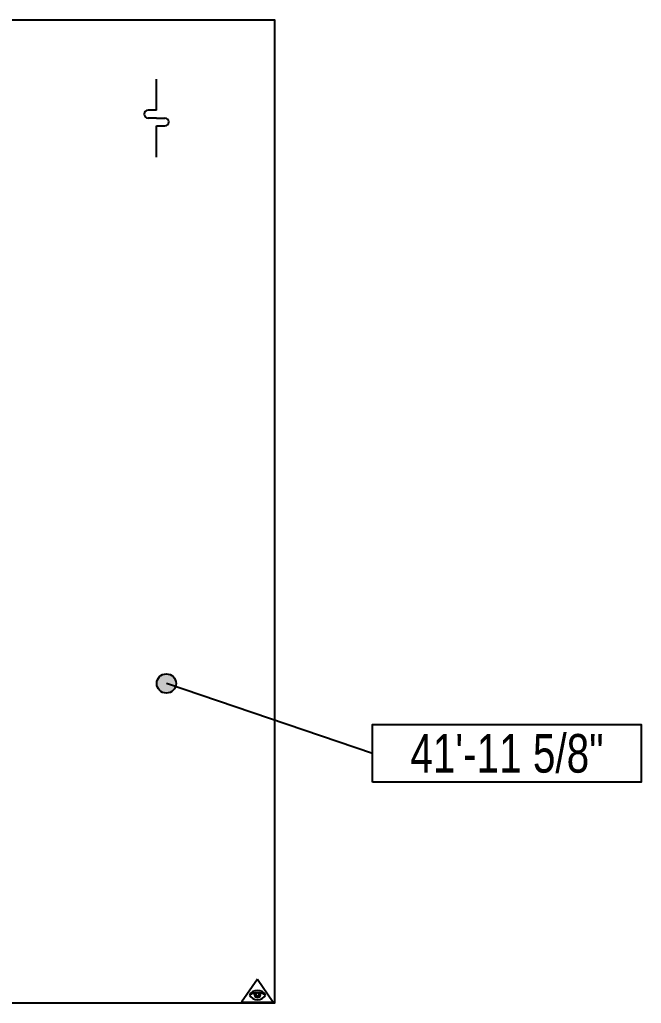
# Model space of a CAD drawing. Header units: inches. Extents: x 2832 to 8547, y -592 to 860.
# Drawn here: x 8245.5 to 8547, y 348.3 to 825.9 of the extents above; entities that cross this region are included whole.
import ezdxf
from ezdxf.enums import TextEntityAlignment as Align

# ---------------------------------------------------------------- set-up
doc = ezdxf.new("R2010")
doc.units = ezdxf.units.IN
doc.header["$LTSCALE"] = 5
doc.header["$MEASUREMENT"] = 0
doc.set_wipeout_variables(frame=1)
doc.layers.add('FORM', color=5, linetype='Continuous')
doc.styles.add('ARIAL Variable', font='arial.ttf', dxfattribs={"width": 0.75})

# ---------------------------------------------------------------- blocks, each defined once
blk = doc.blocks.new('VBA_SHIBBOLETH')
for p, q in [((0, 11.19), (-7.68, 0)), ((0, 11.19), (7.68, 0)), ((-7.68, 0), (7.68, 0))]:
    blk.add_line(p, q)
for centre, radius, start, end in [((0, 1.23), 4.58, 30.4071, 149.5929), ((0, -2.92), 7.57, 58.5622, 121.4378), ((0, 5.86), 4.58, 210.4071, 329.5929), ((0, 3.91), 1.54, 156.36, 23.64), ((0, 3.91), 0.77, 104.242, 75.758)]:
    blk.add_arc(centre, radius, start, end)
blk = doc.blocks.new('*U868')
at = {"transparency": 33554687}
h = blk.add_hatch(color=1, dxfattribs=at)
h.dxf.hatch_style = 1
edge = h.paths.add_edge_path()
edge.add_arc((0, 0), 0.0312, 0, 360)
at = {"color": 1}
blk.add_circle((0, 0), 0.0312, dxfattribs=at)
blk.add_wipeout([(0.6669, -0.1323), (1.5357, -0.1323), (1.5357, -0.3198), (0.6669, -0.3198)])
blk.add_line((0.6669, -0.2265), (0, 0), dxfattribs=at)
at = {"color": 3}
blk.add_lwpolyline([(0.6669, -0.3198), (0.6669, -0.1323), (1.5357, -0.1324), (1.5357, -0.3199), (0.6669, -0.3199)], dxfattribs=at)
at = {"color": 1, "style": 'ARIAL Variable', "width": 0.75}
blk.add_attdef('ELEV', text='', height=0.125, dxfattribs=at).set_placement((1.1013, -0.2261), align=Align.MIDDLE_CENTER)
blk = doc.blocks.new('*U870')
at = {"layer": 'FORM', "color": 7}
for p, q in [((0, 15.17), (0, 30.31)), ((0, 15.17), (-4.07, 15.17)), ((0, 11.37), (-4.07, 11.37)), ((0, 11.37), (4.07, 11.37)), ((0, -7.57), (0, 7.57)), ((0, 7.57), (4.07, 7.57))]:
    blk.add_line(p, q, dxfattribs=at)
for centre, start, end in [((-4.07, 13.27), 90, 270), ((4.07, 9.47), 270, 90)]:
    blk.add_arc(centre, 1.9, start, end, dxfattribs=at)

msp = doc.modelspace()

# ---------------------------------------------------------------- linework, layer by layer
at = {"linetype": 'ByBlock'}
msp.add_lwpolyline([(7944.05053, 825.85348), (8369.12576, 825.85348), (8369.12576, 348.30781), (7944.05053, 348.30781)], close=True, dxfattribs=at)

# ---------------------------------------------------------------- block references
at = {"color": 5}
msp.add_blockref('VBA_SHIBBOLETH', (8360.87337, 348.79791), dxfattribs=at)
at = {"layer": 'FORM', "color": 7}
msp.add_blockref('*U870', (8311.85267, 766.72986), dxfattribs=at)

# ---------------------------------------------------------------- next in the draw order: block references
at = {"xscale": 150, "yscale": 150, "zscale": 150}
msp.add_blockref('*U868', (8316.66963, 503.59323), dxfattribs=at).add_auto_attribs({'ELEV': '41\'-11 5/8"'})

doc.saveas('drawing.dxf')
